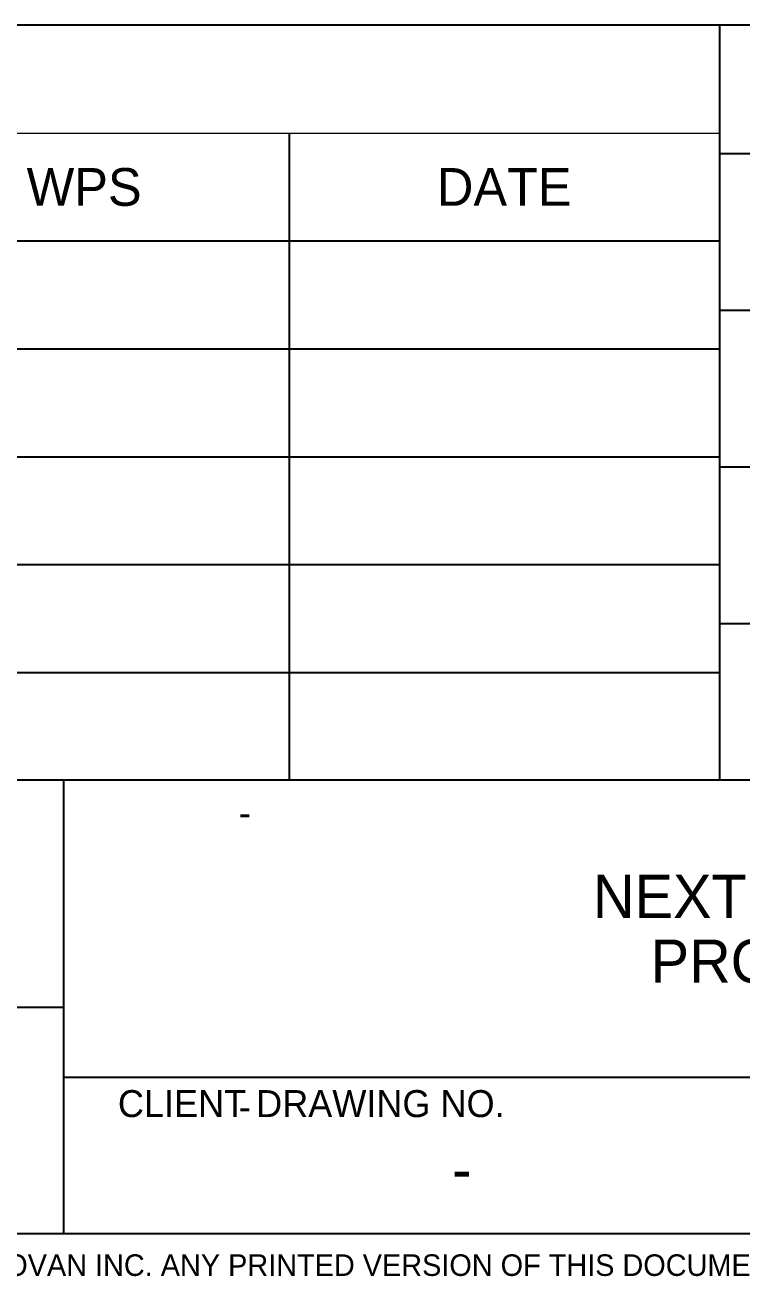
# Model space of a CAD drawing. Extents: x -4 to 431, y -3 to 272.
# Drawn here: x 323.8 to 357, y -2.1 to 56 of the extents above; entities that cross this region are included whole.
import ezdxf
from ezdxf.enums import TextEntityAlignment as Align

# ---------------------------------------------------------------- set-up
doc = ezdxf.new("R2010")
doc.units = 0
doc.header["$LTSCALE"] = 10
doc.layers.get('0').update_dxf_attribs({"lineweight": 0})
for name, color, linetype in [('BOM', 7, 'Continuous'), ('Title Block', 255, 'Continuous'), ('TITLE BLOCK-TEXT', 12, 'Continuous')]:
    doc.layers.add(name, color=color, linetype=linetype)
doc.styles.add('framdcn', font='', dxfattribs={"height": 2.5})
doc.styles.add('Scovan Standard', font='', dxfattribs={"height": 2.5})
doc.styles.get("Standard").update_dxf_attribs({"font": ''})
doc.styles.get('framdcn').set_extended_font_data('Franklin Gothic Medium Cond')
doc.styles.get('Scovan Standard').set_extended_font_data('Franklin Gothic Medium Cond')
doc.styles.get('Standard').set_extended_font_data('Franklin Gothic Medium Cond')

# ---------------------------------------------------------------- blocks, each defined once
blk = doc.blocks.new('PADX-TBD')
at = {"layer": 'Title Block', "color": 255}
for p, q in [((843.77, 42.04), (0, 42.04)), ((651.13, 0), (651.13, 42)), ((843.77, 0), (0, 0))]:
    blk.add_line(p, q, dxfattribs=at)
at = {"layer": 'Title Block', "color": 9}
for p, q in [((574.82, 21), (651.13, 21)), ((651.13, 14.52), (843.77, 14.52))]:
    blk.add_line(p, q, dxfattribs=at)
at = {"layer": 'TITLE BLOCK-TEXT', "color": 7, "linetype": 'Continuous', "style": 'Scovan Standard'}
blk.add_text('CLIENT DRAWING NO.', height=2.5, dxfattribs=at).set_placement((656.13, 12.07), align=Align.MIDDLE_LEFT)
at = {"layer": 'TITLE BLOCK-TEXT', "color": 12, "style": 'Scovan Standard'}
blk.add_text("THIS DOCUMENT'S USE IS CONDITIONED UPON THE USER'S AGREEMENT NOT TO USE, DISCLOSE OR OTHERWISE DISSEMINATE DOCUMENT, IN WHOLE OR IN PART, FOR ANY PURPOSE EXCEPT AS SPECIFICALLY INTENDED BY SCOVAN INC. ANY PRINTED VERSION OF THIS DOCUMENT IS A COPY AND IS NOT A REPRESENTATION OF THE ORIGINALLY AUTHENTICATED DOCUMENT.", height=2, dxfattribs=at).set_placement((843.77, -2.9), align=Align.MIDDLE_RIGHT)
at = {"layer": 'TITLE BLOCK-TEXT', "color": 12, "style": 'Scovan Standard', "flags": 8}
for tag, p in [('REF_5', (25, 38.42)), ('REV_5', (352.84, 38.42)), ('PROJECT5', (504.32, 38.42)), ('DATE5', (525.83, 38.42)), ('BY5', (542.96, 38.42)), ('CHK5', (555.71, 38.42)), ('PE5', (568.45, 38.42)), ('REF_4', (25, 31.19)), ('REV_4', (352.84, 31.19)), ('PROJECT4', (504.32, 31.19)), ('DATE4', (525.83, 31.19)), ('BY4', (542.96, 31.19)), ('CHK4', (555.71, 31.19)), ('PE4', (568.45, 31.19)), ('REF_3', (25, 23.97)), ('REV_3', (352.84, 23.97)), ('PROJECT3', (504.32, 23.97)), ('DATE3', (525.83, 23.97)), ('BY3', (542.96, 23.97)), ('CHK3', (555.71, 23.97)), ('PE3', (568.45, 23.97)), ('REF_2', (25, 16.74)), ('REV_2', (352.84, 16.74)), ('PROJECT2', (504.32, 16.74)), ('DATE2', (525.83, 16.74)), ('BY2', (542.96, 16.74)), ('CHK2', (555.71, 16.74)), ('PE2', (568.45, 16.74)), ('REF_1', (25, 9.51)), ('REV_1', (352.84, 9.51)), ('PROJECT1', (504.32, 9.51)), ('DATE1', (525.83, 9.51)), ('BY1', (542.96, 9.51)), ('CHK1', (555.71, 9.51)), ('PE1', (568.45, 9.51))]:
    blk.add_attdef(tag, text='', height=2.5, dxfattribs=at).set_placement(p, align=Align.MIDDLE_CENTER)
for tag, height, p in [('REF_5_DESC', 2.5, (52.27, 38.42)), ('REV_5_DESC', 2.5, (363.04, 38.42)), ('REF_4_DESC', 2.5, (52.27, 31.19)), ('REV_4_DESC', 2.5, (363.04, 31.19)), ('REF_3_DESC', 2.5, (52.27, 23.97)), ('REV_3_DESC', 2.5, (363.04, 23.97)), ('REF_2_DESC', 2.5, (52.27, 16.74)), ('REV_2_DESC', 2.5, (363.04, 16.74)), ('REF_1_DESC', 2.5, (52.27, 9.51)), ('REV_1_DESC', 2.5, (363.04, 9.51)), ('PATH', 2, (13, -2.9)), ('USER_PLOTTED', 2, (309, -2.9)), ('PLOT_DATE', 2, (348, -2.9))]:
    blk.add_attdef(tag, text='', height=height, dxfattribs=at).set_placement(p, align=Align.MIDDLE_LEFT)
at = {"layer": 'TITLE BLOCK-TEXT', "color": 12, "style": 'Scovan Standard'}
for tag, p in [('TITLE1', (747.45, 37.28)), ('LSD', (747.45, 31.28)), ('TITLE2', (747.45, 25.28)), ('TITLE3', (747.45, 19.28)), ('CLIENTDRAWINGNO', (686.57, 5.99)), ('RN', (838.5, 5.99))]:
    blk.add_attdef(tag, text='', height=4, dxfattribs=at).set_placement(p, align=Align.MIDDLE_CENTER)
at = {"layer": 'TITLE BLOCK-TEXT', "color": 210, "style": 'Scovan Standard', "flags": 8}
blk.add_attdef('DWGNO', text='', height=4, dxfattribs=at).set_placement((777.51, 5.99), align=Align.MIDDLE_CENTER)
blk = doc.blocks.new('tt-sv-iso-db')
for p, q in [((-65.938, -212.168), (-65.938, -247.168)), ((-85.885, -217.168), (-85.885, -247.168)), ((-65.938, -218.13), (-65.937, -218.13)), ((-421.885, -222.168), (-65.938, -222.168)), ((-65.938, -225.39), (-65.938, -246.224)), ((-421.885, -227.168), (-65.938, -227.168)), ((-421.885, -232.168), (-65.938, -232.168)), ((-421.885, -237.168), (-65.938, -237.168)), ((-421.885, -242.168), (-65.938, -242.168))]:
    blk.add_line(p, q)
at = {"lineweight": 0}
blk.add_line((-421.885, -217.168), (-65.938, -217.168), dxfattribs=at)
at = {"color": 255}
blk.add_lwpolyline([(0, -212.168), (-421.885, -212.168)], dxfattribs=at)
at = {"layer": 'Title Block', "color": 9}
for p, q in [((0, -218.13), (-65.938, -218.13)), ((0, -225.39), (-65.938, -225.39)), ((0, -232.649), (-65.938, -232.649)), ((0, -239.908), (-65.938, -239.908))]:
    blk.add_line(p, q, dxfattribs=at)
at = {"layer": 'BOM', "style": 'framdcn'}
for s, p in [('WPS', (-95.385, -219.668)), ('DATE', (-75.912, -219.668))]:
    blk.add_text(s, height=1.75, dxfattribs=at).set_placement(p, align=Align.MIDDLE_CENTER)
at = {"layer": 'TITLE BLOCK-TEXT', "color": 210, "style": 'Scovan Standard'}
for tag, p in [('CN', (-57.695, -221.76)), ('MOD_NO', (-41.211, -221.76)), ('INSULATION', (-49.454, -229.019)), ('PAINT', (-16.485, -229.019)), ('LN', (-32.969, -236.279)), ('CLIENTDWGNO', (-32.969, -243.538))]:
    blk.add_attdef(tag, text='', height=2, dxfattribs=at).set_placement(p, align=Align.MIDDLE_CENTER)
at = {"layer": 'TITLE BLOCK-TEXT', "color": 210, "lineweight": 30, "flags": 104}
blk.add_attdef('WPS', text='', height=2, dxfattribs=at).set_placement((-16.43, -221.76), align=Align.MIDDLE_CENTER)

msp = doc.modelspace()

# ---------------------------------------------------------------- linework, layer by layer
msp.add_line((355.947, 21.018), (352.787, 21.018))

# ---------------------------------------------------------------- block references
ref = msp.add_blockref('PADX-TBD', (0, 0), dxfattribs=dict(xscale=0.5, yscale=0.5, zscale=0.5))
ref.add_attrib('LSD', 'NEXT GENERATION ENERGY SOLUTIONS', dxfattribs={"layer": 'TITLE BLOCK-TEXT', "color": 12, "height": 2, "style": 'Scovan Standard'}).set_placement((376.977, 15.639), align=Align.MIDDLE_CENTER)
ref.add_attrib('TITLE2', 'PRODUCTION MODULE (MOD-01-P01)', dxfattribs={"layer": 'TITLE BLOCK-TEXT', "color": 12, "height": 2, "style": 'Scovan Standard'}).set_placement((376.977, 12.639), align=Align.MIDDLE_CENTER)
ref.add_attrib('FAC', '-', dxfattribs={"layer": 'TITLE BLOCK-TEXT', "color": 12, "height": 2, "style": 'Scovan Standard'}).set_placement((344.006, 2.996), align=Align.MIDDLE_CENTER)
ref.add_attrib('PROJ_S_NO', '-', dxfattribs={"layer": 'TITLE BLOCK-TEXT', "color": 12, "linetype": 'Continuous', "height": 1.25, "style": 'Scovan Standard'}).set_placement((333.947, 19.51), align=Align.MIDDLE_CENTER)
ref.add_attrib('FC_NO', '-', dxfattribs={"layer": 'TITLE BLOCK-TEXT', "color": 12, "linetype": 'Continuous', "height": 1.25, "style": 'Scovan Standard'}).set_placement((333.947, 5.893), align=Align.MIDDLE_CENTER)
at = {"layer": 'BOM'}
msp.add_blockref('tt-sv-iso-db', (421.885, 268.185), dxfattribs=at)

doc.saveas('drawing.dxf')
